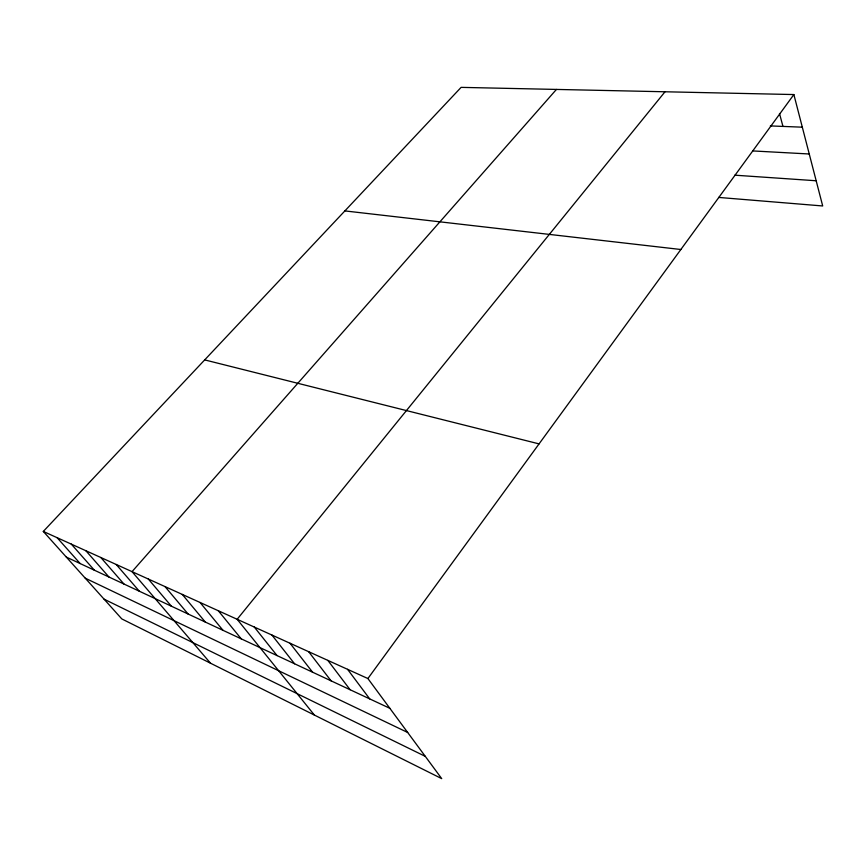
<?xml version="1.0" encoding="UTF-8"?>
<svg xmlns="http://www.w3.org/2000/svg" width="866" height="866" viewBox="0 0 866 866"><rect width="100%" height="100%" fill="white"/><g stroke="black" fill="none" stroke-linecap="round" stroke-linejoin="round"><path stroke-width="1.3" d="M367.898 678.543L793.873 94.556L461.113 87.369L43.3 531.432L121.803 618.919L441.714 778.631L367.898 678.543L43.3 531.432M665.012 91.774L237.154 619.287L314.38 715.056M556.437 89.425L132.033 571.647L210.514 663.215M770.339 125.916L802.317 127.183M753.052 150.944L809.245 153.986M734.79 175.181L816.173 180.756M718.574 197.416L822.7 205.967L793.873 94.556M344.874 210.914L680.849 249.505M204.69 359.899L539.063 443.89M66.336 557.098L389.862 708.312M85.225 578.163L407.691 732.484M104.082 599.164L425.303 756.375M57.113 537.689L80.181 563.571M71.304 544.119L94.394 570.218M85.864 550.722L108.975 577.037M100.835 557.509L123.957 584.03M116.217 564.48L139.339 591.229M148.303 579.018L171.403 606.211M165.038 586.607L188.117 614.026M182.271 594.412L205.307 622.059M200.024 602.455L223.006 630.329M218.308 610.747L241.235 638.848M254.29 627.049L277.055 655.594M271.902 635.027L294.57 663.778M290.013 643.243L312.572 672.189M308.642 651.687L331.083 680.849M327.824 660.379L350.113 689.737M347.569 669.321L369.706 698.894M779.487 113.5L782.961 126.414"/></g></svg>
